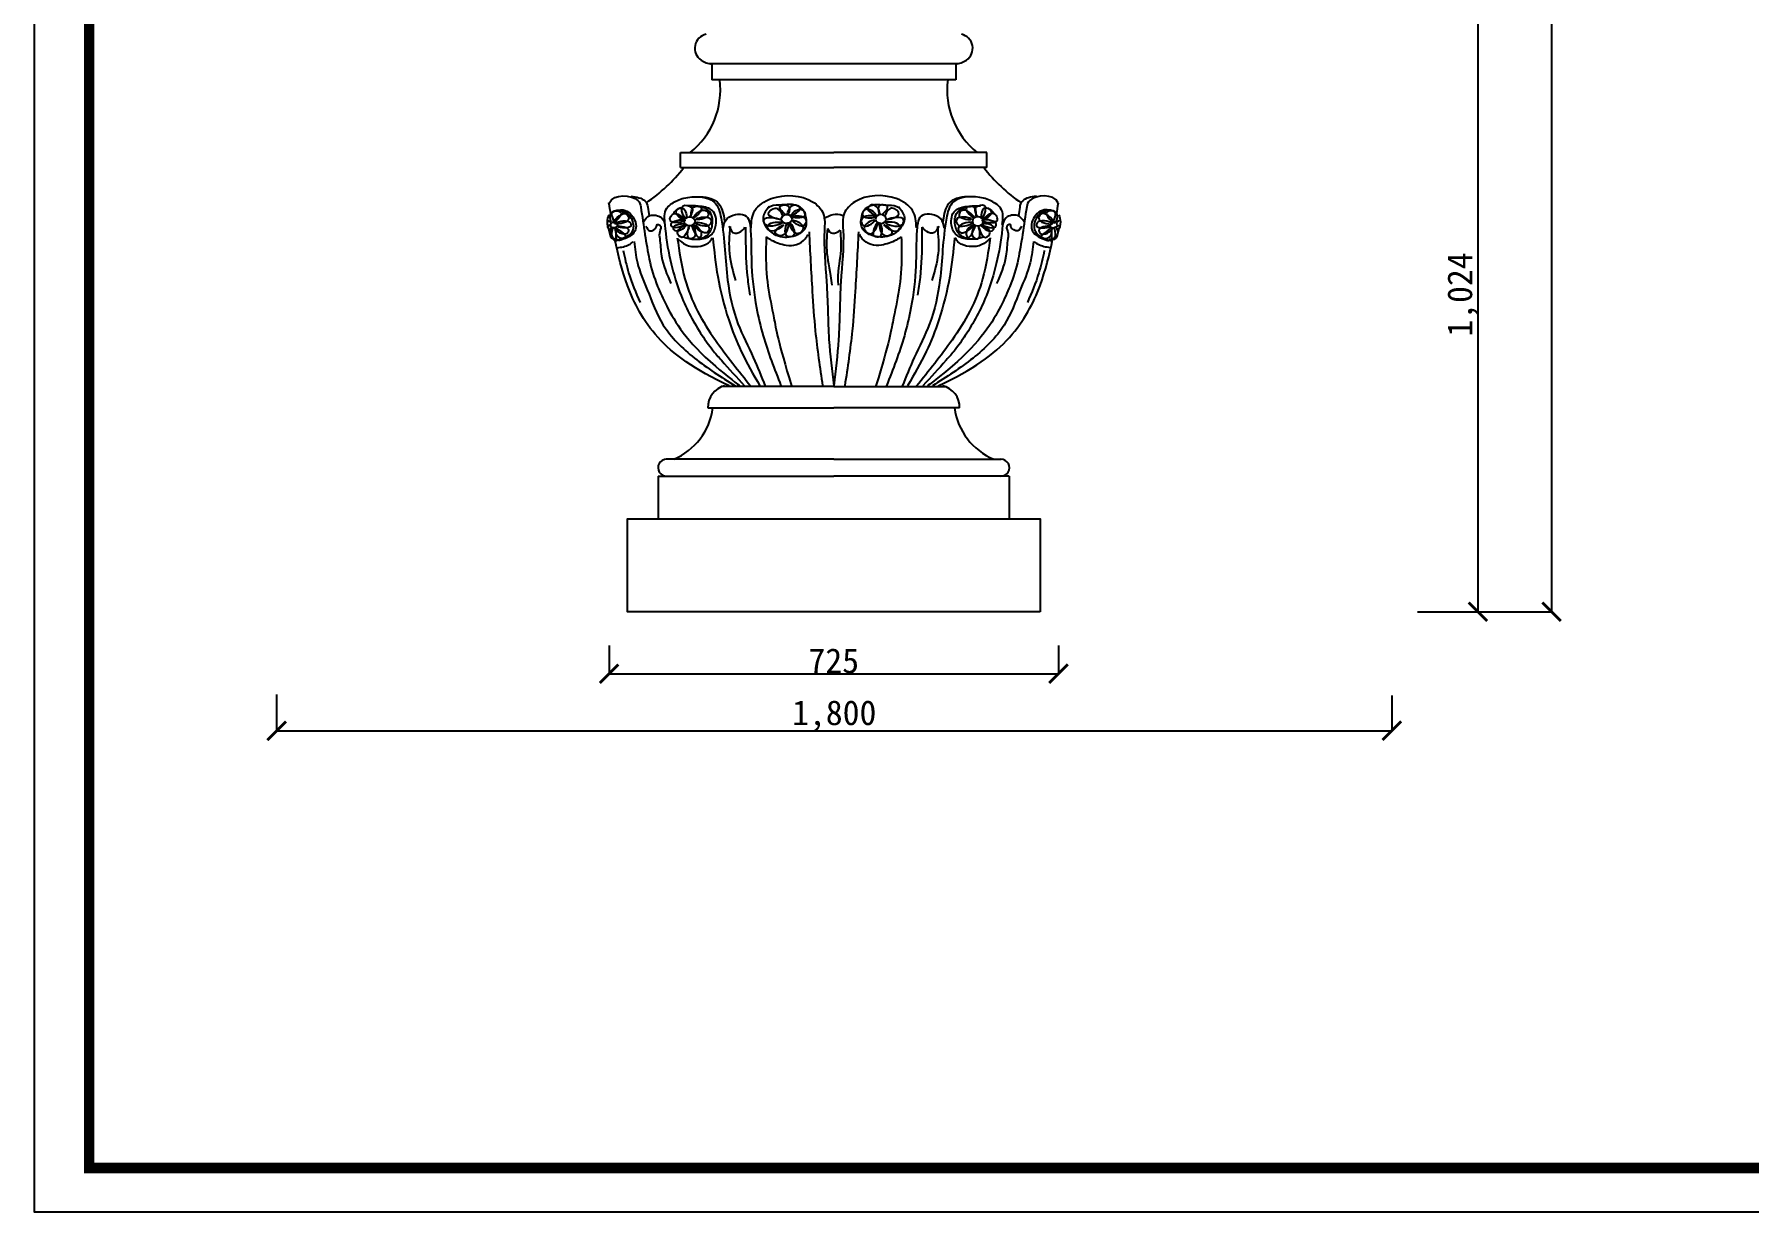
# Model space of a CAD drawing. Extents: x 3172 to 33391, y 13916 to 34175.
# Drawn here: x 14790 to 17557, y 26104 to 28004 of the extents above; entities that cross this region are included whole.
import ezdxf

# ---------------------------------------------------------------- set-up
doc = ezdxf.new("R2010")
doc.units = 0
doc.layers.get('0').update_dxf_attribs({"linetype": 'CONTINUOUS'})
doc.layers.get('DEFPOINTS').update_dxf_attribs({"linetype": 'CONTINUOUS'})
doc.dimstyles.new('ISO-25', dxfattribs={"dimtxt": 2.5, "dimasz": 2.5, "dimexe": 1.25, "dimexo": 0.625, "dimtad": 1, "dimdec": 4, "dimdsep": 46, "dimlunit": 6, "dimtxsty": 'Standard', "dimcen": 2.5, "dimadec": 0, "dimazin": 0, "dimtfac": 1, "dimtdec": 4, "dimtmove": 0, "dimatfit": 3, "dimfxl": 1, "dimtolj": 1, "dimtzin": 0, "dimarcsym": 0})

# ---------------------------------------------------------------- blocks, each defined once
blk = doc.blocks.new('_ARCHTICK')
at = {"color": 0, "linetype": 'ByBlock', "const_width": 0.15}
blk.add_lwpolyline([(-0.5, -0.5), (0.5, 0.5)], dxfattribs=at)
blk = doc.blocks.new('*D163')
at = {"color": 0, "lineweight": -2}
for p, q in [((15180.9, 26938.6), (15180.9, 26878.8)), ((16980.7, 26937), (16980.7, 26878.8)), ((15180.9, 26880), (16980.7, 26880))]:
    blk.add_line(p, q, dxfattribs=at)
at = {"layer": 'DEFPOINTS', "color": 0}
for p in [(15180.9, 26939.3), (16980.7, 26937.7), (16980.7, 26880)]:
    blk.add_point(p, dxfattribs=at)
at = {"color": 0, "lineweight": -2, "xscale": 30, "yscale": 30, "zscale": 30, "rotation": 180}
blk.add_blockref('_ARCHTICK', (15180.9, 26880), dxfattribs=at)
at = {"color": 0, "lineweight": -2, "xscale": 30, "yscale": 30, "zscale": 30}
blk.add_blockref('_ARCHTICK', (16980.7, 26880), dxfattribs=at)
at = {"color": 0, "insert": (16080.8, 26904), "char_height": 40, "attachment_point": 5}
blk.add_mtext('\\A1;1,800', dxfattribs=at)
blk = doc.blocks.new('*D164')
at = {"color": 0, "lineweight": -2}
for p, q in [((17131.8, 29772.4), (17239.6, 29772.4)), ((17238.4, 29772.4), (17238.4, 27072)), ((17120.9, 27072), (17239.6, 27072))]:
    blk.add_line(p, q, dxfattribs=at)
at = {"layer": 'DEFPOINTS', "color": 0}
for p in [(17131.1, 29772.4), (17120.3, 27072), (17238.4, 27072)]:
    blk.add_point(p, dxfattribs=at)
at = {"color": 0, "lineweight": -2, "xscale": 30, "yscale": 30, "zscale": 30}
for p, rotation in [((17238.4, 29772.4), 90), ((17238.4, 27072), 270)]:
    blk.add_blockref('_ARCHTICK', p, dxfattribs=dict(at, rotation=rotation))
at = {"color": 0, "insert": (17214.4, 28422.2), "char_height": 40, "attachment_point": 5, "rotation": 90}
blk.add_mtext('\\A1;2,700', dxfattribs=at)
blk = doc.blocks.new('*D177')
at = {"color": 0, "lineweight": -2}
for p, q in [((17022.2, 28095.7), (17120.7, 28095.7)), ((17119.5, 28095.7), (17119.5, 27072)), ((17022.2, 27072), (17120.7, 27072))]:
    blk.add_line(p, q, dxfattribs=at)
at = {"layer": 'DEFPOINTS', "color": 0}
for p in [(17021.6, 28095.7), (17021.6, 27072), (17119.5, 27072)]:
    blk.add_point(p, dxfattribs=at)
at = {"color": 0, "lineweight": -2, "xscale": 30, "yscale": 30, "zscale": 30}
for p, rotation in [((17119.5, 28095.7), 90), ((17119.5, 27072), 270)]:
    blk.add_blockref('_ARCHTICK', p, dxfattribs=dict(at, rotation=rotation))
at = {"color": 0, "insert": (17095.5, 27583.9), "char_height": 40, "attachment_point": 5, "rotation": 90}
blk.add_mtext('\\A1;1,024', dxfattribs=at)
blk = doc.blocks.new('*D178')
at = {"color": 0, "lineweight": -2}
for p, q in [((15717.3, 27017.7), (15717.3, 26970.9)), ((16442.7, 27017.7), (16442.7, 26970.9)), ((15717.3, 26972.1), (16442.7, 26972.1))]:
    blk.add_line(p, q, dxfattribs=at)
at = {"layer": 'DEFPOINTS', "color": 0}
for p in [(15717.3, 27018.3), (16442.7, 27018.3), (16442.7, 26972.1)]:
    blk.add_point(p, dxfattribs=at)
at = {"color": 0, "lineweight": -2, "xscale": 30, "yscale": 30, "zscale": 30, "rotation": 180}
blk.add_blockref('_ARCHTICK', (15717.3, 26972.1), dxfattribs=at)
at = {"color": 0, "lineweight": -2, "xscale": 30, "yscale": 30, "zscale": 30}
blk.add_blockref('_ARCHTICK', (16442.7, 26972.1), dxfattribs=at)
at = {"color": 0, "insert": (16080, 26992.7), "char_height": 40, "attachment_point": 5}
blk.add_mtext('\\A1;725', dxfattribs=at)

msp = doc.modelspace()

# ---------------------------------------------------------------- linework, layer by layer
at = {"color": 7}
for p, q in [((16280.64578, 27956.20116), (15879.32181, 27956.20116)), ((15882.98055, 27955.36588), (15882.98055, 27930.37768)), ((16276.98704, 27955.36588), (16276.98704, 27930.37768)), ((16276.98704, 27930.37768), (15882.98055, 27930.37768)), ((15832.69466, 27788.67548), (15832.69466, 27812.79123)), ((15832.69466, 27812.79123), (16079.98379, 27812.79123)), ((16327.27293, 27812.79123), (16079.98379, 27812.79123)), ((16327.27293, 27788.67548), (16327.27293, 27812.79123)), ((15832.69466, 27788.67548), (16079.98379, 27788.67548)), ((16327.27293, 27788.67548), (16079.98379, 27788.67548)), ((16079.98379, 27435.60193), (15898.12854, 27435.60193)), ((16079.98379, 27435.60193), (16261.83905, 27435.60193)), ((15876.93058, 27400.84064), (16079.98379, 27400.84064)), ((16283.03701, 27400.84064), (16079.98379, 27400.84064)), ((16079.98379, 27318.10071), (15809.70634, 27318.10071)), ((16079.98379, 27318.10071), (16350.26125, 27318.10071)), ((15796.89427, 27290.83036), (16079.98379, 27290.83036)), ((15796.89427, 27290.83036), (15796.89427, 27221.95762)), ((16363.07332, 27290.83036), (16079.98379, 27290.83036)), ((16363.07332, 27290.83036), (16363.07332, 27221.95762))]:
    msp.add_line(p, q, dxfattribs=at)
for points in [[(20323.44084, 26104.02731), (20323.44084, 30237.26676), (14789.79206, 30237.26676), (14789.79206, 26104.02731)], [(16413.07332, 27071.95762), (15746.89427, 27071.95762), (15746.89427, 27221.95762), (16413.07332, 27221.95762)]]:
    msp.add_lwpolyline(points, close=True)
at = {"const_width": 16.92794}
msp.add_lwpolyline([(20252.90775, 26174.5604), (20252.90775, 30166.73367), (14878.28579, 30166.73367), (14878.28579, 26174.5604)], close=True, dxfattribs=at)
at = {"color": 7}
for centre, radius, start, end in [((15878.74053, 27981.24053), 23.01729, 101.9801375, 236.13875289), ((16281.22706, 27981.24053), 23.01729, 303.86124711, 78.0198625), ((15891.86079, 28002.69428), 48.1543, 237.39859738, 259.37313466), ((16268.1068, 28002.69428), 48.1543, 280.62686534, 302.60140262), ((15766.8615, 27914.31682), 130.15601, 308.73667577, 7.08819354), ((16393.10608, 27914.31682), 130.15601, 172.91180646, 231.26332423), ((15622.26987, 27957.23951), 273.76344, 304.56033902, 321.99510604), ((16537.69771, 27957.23951), 273.76344, 218.00489396, 235.43966098), ((15911.90835, 27402.39014), 35.01208, 102.46409111, 182.53651962), ((16248.05924, 27402.39014), 35.01208, 357.46348038, 77.53590889), ((15780.86746, 27414.92051), 105.10858, 292.90657268, 352.30177424), ((16379.10013, 27414.92051), 105.10858, 187.69822576, 247.09342732), ((15810.03454, 27304.45737), 13.64729, 88.62196408, 273.12424578), ((16349.93305, 27304.45737), 13.64729, 266.87575422, 91.37803592)]:
    msp.add_arc(centre, radius, start, end, dxfattribs=at)
for centre, major_axis in [((15847.37651, 27701.88233), (-8.8635, 0)), ((16003.96403, 27705.55711), (8.68679, 0))]:
    msp.add_ellipse(centre, major_axis=major_axis, ratio=0.8333333333, dxfattribs=at)
at = {"color": 7, "extrusion": (0, 0, -1)}
for centre, major_axis in [((16156.00356, 27705.55711), (-8.68679, 0)), ((16312.59108, 27701.88233), (8.8635, 0))]:
    msp.add_ellipse(centre, major_axis=major_axis, ratio=0.8333333333, dxfattribs=at)
at = {"color": 7}
for points in [[(15720.23643, 27713.72949), (15719.394, 27719.08578), (15718.43635, 27725.06668), (15717.28744, 27731.98723)], [(15848.35616, 27726.87082), (15848.30999, 27726.85646), (15848.26383, 27726.8421), (15848.21766, 27726.82773)], [(16311.61143, 27726.87082), (16311.6576, 27726.85646), (16311.70376, 27726.8421), (16311.74993, 27726.82773)], [(16439.73116, 27713.72949), (16440.57359, 27719.08578), (16441.53124, 27725.06668), (16442.68014, 27731.98723)], [(15714.76036, 27704.1557), (15716.44501, 27702.9863), (15718.12965, 27701.81689), (15719.8143, 27700.64748)], [(15820.8173, 27701.38093), (15820.8949, 27701.03529), (15820.97791, 27700.68939), (15821.06604, 27700.34356)], [(16339.15029, 27701.38093), (16339.07268, 27701.03529), (16338.98967, 27700.68939), (16338.90155, 27700.34356)], [(16445.20723, 27704.1557), (16443.52258, 27702.9863), (16441.83793, 27701.81689), (16440.15329, 27700.64748)], [(15827.54703, 27686.03618), (15827.76855, 27685.72025), (15827.99496, 27685.40882), (15828.22647, 27685.10207)], [(16332.42055, 27686.03618), (16332.19904, 27685.72025), (16331.97263, 27685.40882), (16331.74112, 27685.10207)]]:
    msp.add_open_spline(points, degree=3, dxfattribs=at)
for points, knots in [([(15717.56823, 27731.51946), (15724.73206, 27747.97891), (15765.73323, 27742.30488), (15772.79193, 27699.67746), (15779.85061, 27644.55581), (15792.20333, 27603.39831), (15815.14406, 27554.15629), (15849.23879, 27496.27376), (15928.42725, 27436.69584), (15928.42725, 27436.69584)], [1.7518315899, 1.7518315899, 1.7518315899, 1.7518315899, 19.1866039504, 25.9327343281, 78.4903487777, 113.234634611, 135.9333293283, 185.545253124, 204.365805016, 204.365805016, 204.365805016, 204.365805016]), ([(15752.94317, 27742.35902), (15761.81156, 27742.01627), (15777.91539, 27736.6844), (15780.03577, 27723.8795), (15781.34235, 27715.49221), (15782.04545, 27710.90022)], [11.0278390588, 11.0278390588, 11.0278390588, 11.0278390588, 19.1866039504, 25.9327343281, 34.0794118673, 34.0794118673, 34.0794118673, 34.0794118673]), ([(15808.08536, 27696.73764), (15806.75726, 27706.27388), (15804.93445, 27719.36231), (15820.99756, 27732.96962), (15844.74758, 27743.97271), (15890.66454, 27742.02269), (15904.47052, 27680.5018), (15904.55384, 27617.17422), (15920.83713, 27539.93976), (15949.79006, 27485.34358), (15963.18505, 27451.45422), (15969.29872, 27435.9866)], [0, 0, 0, 0, 26.5501855473, 36.4399548738, 54.864158406, 95.7297579522, 123.861846031, 224.2044707321, 296.1299961848, 354.283010811, 403.1105977123, 403.1105977123, 403.1105977123, 403.1105977123]), ([(15850.02353, 27710.7018), (15849.96444, 27717.72842), (15849.8749, 27728.37563), (15875.6462, 27724.25935), (15840.78878, 27695.22347), (15869.50148, 27728.98256), (15884.6586, 27705.89029), (15841.45501, 27703.02013), (15885.27893, 27714.29835), (15881.145, 27687.6743), (15841.14014, 27703.83082), (15883.75448, 27698.65054), (15874.21013, 27674.47577), (15842.93629, 27704.55667), (15869.59264, 27687.9446), (15861.54339, 27666.58298), (15844.13125, 27711.21509), (15863.07895, 27677.85909), (15838.99253, 27669.54416), (15851.42795, 27712.89156), (15840.19722, 27668.00987), (15820.85424, 27686.42653), (15854.95171, 27704.92151), (15825.89726, 27679.80375), (15817.71451, 27697.28254), (15856.80236, 27701.13623), (15818.57029, 27686.65463), (15816.04082, 27705.11065), (15859.41557, 27705.31634), (15807.48805, 27694.51688), (15822.67638, 27722.76865), (15848.02638, 27695.96683), (15816.3892, 27717.16028), (15841.68849, 27729.07019), (15844.63389, 27692.02409), (15827.23734, 27732.21101), (15857.07438, 27724.90297), (15850.98269, 27714.59757), (15847.37651, 27708.49693)], [0, 0, 0, 0, 16.2696411947, 24.6528665578, 43.8206005657, 63.1172465428, 73.9698105031, 90.9443847654, 109.3850580318, 121.2359360279, 139.4252980942, 158.2709894001, 168.2678400865, 189.2940879776, 203.885295204, 212.9764249532, 234.3426561889, 252.950458457, 260.1916143347, 280.7834962873, 301.4950116757, 310.908668523, 328.0699331832, 345.6067926762, 351.8865927657, 368.161988425, 386.3513504914, 392.2767908785, 411.1803460117, 431.0465105081, 444.1949487997, 459.3504725335, 476.1128256623, 486.3265175776, 503.0865849903, 523.2680718676, 534.5155223401, 550.8343202484, 550.8343202484, 550.8343202484, 550.8343202484]), ([(15835.17759, 27724.48066), (15830.13338, 27722.66873), (15824.14585, 27719.78057), (15821.51718, 27714.98269), (15821.03577, 27713.65987)], [3.3208095703, 3.3208095703, 3.3208095703, 3.3208095703, 10.4372828362, 12.8894569072, 12.8894569072, 12.8894569072, 12.8894569072]), ([(15837.71014, 27677.06681), (15842.88069, 27674.424), (15856.85669, 27671.48796), (15878.48892, 27677.78866), (15886.05031, 27697.813), (15883.53165, 27720.59495), (15860.47773, 27726.78625), (15848.61224, 27726.84494), (15843.37882, 27726.87082)], [35.0248482764, 35.0248482764, 35.0248482764, 35.0248482764, 43.5474525248, 53.6357851291, 63.3417901154, 76.7168923957, 86.0491289098, 93.413263211, 93.413263211, 93.413263211, 93.413263211]), ([(15857.74892, 27673.31104), (15859.02145, 27673.22239), (15867.92922, 27673.00628), (15884.3486, 27677.78866), (15891.90998, 27697.813), (15889.39133, 27720.59495), (15866.33741, 27726.78625), (15854.47192, 27726.84494), (15849.2385, 27726.87082)], [41.8485568896, 41.8485568896, 41.8485568896, 41.8485568896, 43.5474525248, 53.6357851291, 63.3417901154, 76.7168923957, 86.0491289098, 93.413263211, 93.413263211, 93.413263211, 93.413263211]), ([(15859.95852, 27741.7253), (15872.15742, 27742.11831), (15896.75774, 27737.24076), (15901.77767, 27714.87144), (15903.81475, 27702.98882), (15904.14103, 27700.987)], [37.7926432331, 37.7926432331, 37.7926432331, 37.7926432331, 53.1831988623, 68.8121366839, 71.9998817378, 71.9998817378, 71.9998817378, 71.9998817378]), ([(15946.61217, 27691.59295), (15947.17031, 27701.46618), (15948.30203, 27721.48577), (15986.95324, 27747.19747), (16038.8369, 27744.29546), (16067.23408, 27714.3614), (16062.19235, 27668.00007), (16070.50939, 27601.44146), (16070.20796, 27517.10792), (16076.97659, 27461.47995), (16079.99225, 27436.69584)], [0, 0, 0, 0, 28.3986198109, 57.5828930042, 113.316356342, 137.2171026454, 163.7163316436, 247.5554084775, 340.5764144951, 415.3220097975, 415.3220097975, 415.3220097975, 415.3220097975]), ([(15975.72927, 27726.13586), (15971.24399, 27720.43011), (15961.48943, 27708.02129), (15972.3657, 27687.75239), (15992.56861, 27675.54427), (16016.33383, 27676.28062), (16037.30039, 27689.28701), (16036.20813, 27707.83107), (16030.48176, 27723.73516), (16013.34474, 27730.8461), (15996.2249, 27727.62546), (15981.33154, 27728.41175), (15974.79911, 27724.28154), (15973.08225, 27723.19603)], [0, 0, 0, 0, 19.4048676335, 42.2015992127, 57.4995253955, 80.3050728012, 96.4950555899, 117.1262810882, 130.6391360642, 144.7811531821, 159.5051270924, 174.3750976483, 179.6765598376, 179.6765598376, 179.6765598376, 179.6765598376]), ([(16002.19935, 27712.17171), (15996.27824, 27718.09649), (15987.86719, 27726.51275), (16001.91775, 27729.23545), (16011.25841, 27724.8912), (16003.56747, 27705.33291), (16007.27364, 27725.21463), (16018.07346, 27730.43179), (16031.37393, 27721.14006), (16000.9286, 27704.07979), (16027.51525, 27729.85444), (16040.83149, 27704.64485), (15997.10564, 27709.20309), (16039.70593, 27714.04514), (16033.27319, 27685.95834), (16001.09474, 27710.46444), (16039.60179, 27695.67948), (16017.31609, 27672.33591), (16001.76937, 27714.77951), (16024.08276, 27677.52274), (15996.09613, 27675.40331), (16009.30751, 27717.77207), (16005.48853, 27672.99908), (15976.14672, 27683.92135), (16012.99706, 27705.51244), (15977.81692, 27678.1102), (15968.76204, 27701.28983), (16015.27261, 27702.32966), (15967.59969, 27688.27957), (15965.04646, 27714.11899), (16011.47043, 27700.11928), (15964.45831, 27710.80042), (15989.00426, 27729.01449), (15994.6545, 27717.2342), (15997.78767, 27710.7018)], [0, 0, 0, 0, 16.1200262624, 22.898824692, 28.2002868813, 40.7807695508, 52.1906876218, 61.4027662564, 68.6800682829, 84.2742601429, 100.0073787313, 112.1740224575, 129.1492321606, 146.1244431208, 159.536289399, 176.0575737189, 193.4081073417, 207.0811839194, 226.5005511753, 247.546874202, 254.9363124427, 276.9849661003, 298.8378515572, 309.3646562102, 326.0304794351, 346.0977185452, 355.3946593501, 374.2981893258, 396.5516236976, 406.1343053406, 426.7745615585, 444.5566806014, 457.5619978434, 473.7506074826, 473.7506074826, 473.7506074826, 473.7506074826]), ([(16213.35541, 27691.59295), (16212.79727, 27701.46618), (16211.66555, 27721.48577), (16173.01435, 27747.19747), (16121.13069, 27744.29546), (16092.7335, 27714.3614), (16097.77524, 27668.00007), (16089.45819, 27601.44146), (16089.75963, 27517.10792), (16082.99099, 27461.47995), (16079.97534, 27436.69584)], [0, 0, 0, 0, 28.3986198109, 57.5828930042, 113.316356342, 137.2171026454, 163.7163316436, 247.5554084775, 340.5764144951, 415.3220097975, 415.3220097975, 415.3220097975, 415.3220097975]), ([(16157.76824, 27712.17171), (16163.68935, 27718.09649), (16172.1004, 27726.51275), (16158.04984, 27729.23545), (16148.70918, 27724.8912), (16156.40012, 27705.33291), (16152.69395, 27725.21463), (16141.89412, 27730.43179), (16128.59366, 27721.14006), (16159.03899, 27704.07979), (16132.45234, 27729.85444), (16119.13609, 27704.64485), (16162.86195, 27709.20309), (16120.26166, 27714.04514), (16126.6944, 27685.95834), (16158.87285, 27710.46444), (16120.36579, 27695.67948), (16142.6515, 27672.33591), (16158.19822, 27714.77951), (16135.88482, 27677.52274), (16163.87145, 27675.40331), (16150.66008, 27717.77207), (16154.47906, 27672.99908), (16183.82087, 27683.92135), (16146.97052, 27705.51244), (16182.15066, 27678.1102), (16191.20555, 27701.28983), (16144.69498, 27702.32966), (16192.3679, 27688.27957), (16194.92113, 27714.11899), (16148.49715, 27700.11928), (16195.50928, 27710.80042), (16170.96333, 27729.01449), (16165.31309, 27717.2342), (16162.17992, 27710.7018)], [0, 0, 0, 0, 16.1200262624, 22.898824692, 28.2002868813, 40.7807695508, 52.1906876218, 61.4027662564, 68.6800682829, 84.2742601429, 100.0073787313, 112.1740224575, 129.1492321606, 146.1244431208, 159.536289399, 176.0575737189, 193.4081073417, 207.0811839194, 226.5005511753, 247.546874202, 254.9363124427, 276.9849661003, 298.8378515572, 309.3646562102, 326.0304794351, 346.0977185452, 355.3946593501, 374.2981893258, 396.5516236976, 406.1343053406, 426.7745615585, 444.5566806014, 457.5619978434, 473.7506074826, 473.7506074826, 473.7506074826, 473.7506074826]), ([(16184.23832, 27726.13586), (16188.7236, 27720.43011), (16198.47816, 27708.02129), (16187.60189, 27687.75239), (16167.39897, 27675.54427), (16143.63376, 27676.28062), (16122.6672, 27689.28701), (16123.75945, 27707.83107), (16129.48583, 27723.73516), (16146.62285, 27730.8461), (16163.74269, 27727.62546), (16178.63605, 27728.41175), (16185.16848, 27724.28154), (16186.88534, 27723.19603)], [0, 0, 0, 0, 19.4048676335, 42.2015992127, 57.4995253955, 80.3050728012, 96.4950555899, 117.1262810882, 130.6391360642, 144.7811531821, 159.5051270924, 174.3750976483, 179.6765598376, 179.6765598376, 179.6765598376, 179.6765598376]), ([(16351.88223, 27696.73764), (16353.21033, 27706.27388), (16355.03314, 27719.36231), (16338.97003, 27732.96962), (16315.22001, 27743.97271), (16269.30305, 27742.02269), (16255.49707, 27680.5018), (16255.41375, 27617.17422), (16239.13046, 27539.93976), (16210.17753, 27485.34358), (16196.78254, 27451.45422), (16190.66886, 27435.9866)], [0, 0, 0, 0, 26.5501855473, 36.4399548738, 54.864158406, 95.7297579522, 123.861846031, 224.2044707321, 296.1299961848, 354.283010811, 403.1105977123, 403.1105977123, 403.1105977123, 403.1105977123]), ([(16442.39936, 27731.51946), (16435.23553, 27747.97891), (16394.23436, 27742.30488), (16387.17566, 27699.67746), (16380.11698, 27644.55581), (16367.76426, 27603.39831), (16344.82352, 27554.15629), (16310.72879, 27496.27376), (16231.54034, 27436.69584), (16231.54034, 27436.69584)], [1.7518315899, 1.7518315899, 1.7518315899, 1.7518315899, 19.1866039504, 25.9327343281, 78.4903487777, 113.234634611, 135.9333293283, 185.545253124, 204.365805016, 204.365805016, 204.365805016, 204.365805016]), ([(16300.00907, 27741.7253), (16287.81017, 27742.11831), (16263.20985, 27737.24076), (16258.18992, 27714.87144), (16256.15283, 27702.98882), (16255.82656, 27700.987)], [37.7926432331, 37.7926432331, 37.7926432331, 37.7926432331, 53.1831988623, 68.8121366839, 71.9998817378, 71.9998817378, 71.9998817378, 71.9998817378]), ([(16302.21867, 27673.31104), (16300.94614, 27673.22239), (16292.03836, 27673.00628), (16275.61898, 27677.78866), (16268.0576, 27697.813), (16270.57626, 27720.59495), (16293.63018, 27726.78625), (16305.49567, 27726.84494), (16310.72909, 27726.87082)], [41.8485568896, 41.8485568896, 41.8485568896, 41.8485568896, 43.5474525248, 53.6357851291, 63.3417901154, 76.7168923957, 86.0491289098, 93.413263211, 93.413263211, 93.413263211, 93.413263211]), ([(16322.25745, 27677.06681), (16317.08689, 27674.424), (16303.11089, 27671.48796), (16281.47866, 27677.78866), (16273.91728, 27697.813), (16276.43593, 27720.59495), (16299.48986, 27726.78625), (16311.35535, 27726.84494), (16316.58877, 27726.87082)], [35.0248482764, 35.0248482764, 35.0248482764, 35.0248482764, 43.5474525248, 53.6357851291, 63.3417901154, 76.7168923957, 86.0491289098, 93.413263211, 93.413263211, 93.413263211, 93.413263211]), ([(16309.94406, 27710.7018), (16310.00315, 27717.72842), (16310.09269, 27728.37563), (16284.32138, 27724.25935), (16319.17881, 27695.22347), (16290.46611, 27728.98256), (16275.30899, 27705.89029), (16318.51258, 27703.02013), (16274.68866, 27714.29835), (16278.82259, 27687.6743), (16318.82745, 27703.83082), (16276.21311, 27698.65054), (16285.75746, 27674.47577), (16317.0313, 27704.55667), (16290.37495, 27687.9446), (16298.4242, 27666.58298), (16315.83634, 27711.21509), (16296.88864, 27677.85909), (16320.97506, 27669.54416), (16308.53963, 27712.89156), (16319.77036, 27668.00987), (16339.11335, 27686.42653), (16305.01588, 27704.92151), (16334.07032, 27679.80375), (16342.25308, 27697.28254), (16303.16523, 27701.13623), (16341.3973, 27686.65463), (16343.92676, 27705.11065), (16300.55202, 27705.31634), (16352.47953, 27694.51688), (16337.29121, 27722.76865), (16311.94121, 27695.96683), (16343.57838, 27717.16028), (16318.2791, 27729.07019), (16315.33369, 27692.02409), (16332.73025, 27732.21101), (16302.8932, 27724.90297), (16308.98489, 27714.59757), (16312.59108, 27708.49693)], [0, 0, 0, 0, 16.2696411947, 24.6528665578, 43.8206005657, 63.1172465428, 73.9698105031, 90.9443847654, 109.3850580318, 121.2359360279, 139.4252980942, 158.2709894001, 168.2678400865, 189.2940879776, 203.885295204, 212.9764249532, 234.3426561889, 252.950458457, 260.1916143347, 280.7834962873, 301.4950116757, 310.908668523, 328.0699331832, 345.6067926762, 351.8865927657, 368.161988425, 386.3513504914, 392.2767908785, 411.1803460117, 431.0465105081, 444.1949487997, 459.3504725335, 476.1128256623, 486.3265175776, 503.0865849903, 523.2680718676, 534.5155223401, 550.8343202484, 550.8343202484, 550.8343202484, 550.8343202484]), ([(16324.79, 27724.48066), (16329.83421, 27722.66873), (16335.82174, 27719.78057), (16338.45041, 27714.98269), (16338.93182, 27713.65987)], [3.3208095703, 3.3208095703, 3.3208095703, 3.3208095703, 10.4372828362, 12.8894569072, 12.8894569072, 12.8894569072, 12.8894569072]), ([(16407.02442, 27742.35902), (16398.15603, 27742.01627), (16382.05219, 27736.6844), (16379.93182, 27723.8795), (16378.62524, 27715.49221), (16377.92214, 27710.90022)], [11.0278390588, 11.0278390588, 11.0278390588, 11.0278390588, 19.1866039504, 25.9327343281, 34.0794118673, 34.0794118673, 34.0794118673, 34.0794118673]), ([(15716.80004, 27712.61427), (15715.56305, 27708.74838), (15712.6269, 27699.57223), (15717.90785, 27687.29308), (15720.41532, 27671.29039), (15729.39648, 27672.34081), (15732.21385, 27672.67032)], [0, 0, 0, 0, 11.6115818037, 27.5614354542, 41.6124431505, 48.0349620661, 48.0349620661, 48.0349620661, 48.0349620661]), ([(15720.93745, 27700.88136), (15719.37542, 27705.66932), (15717.49969, 27711.41884), (15721.16656, 27716.01619), (15721.77981, 27716.78505)], [0, 0, 0, 0, 13.5830290673, 16.3108657024, 16.3108657024, 16.3108657024, 16.3108657024]), ([(15726.509, 27699.67746), (15722.686, 27708.36308), (15717.04483, 27721.17948), (15746.66576, 27717.24599), (15709.32477, 27685.4395), (15742.51622, 27724.19225), (15754.8086, 27699.2742), (15710.11651, 27694.41085), (15750.55819, 27708.2273), (15755.836, 27687.31493), (15712.82412, 27695.93847), (15754.22918, 27693.40087), (15742.57345, 27674.3153), (15711.19078, 27702.73251), (15758.59716, 27672.70939), (15726.33069, 27674.25681), (15729.12256, 27700.28086), (15728.59297, 27681.10568), (15728.27366, 27669.5443)], [0, 0, 0, 0, 19.1229878937, 28.2176706867, 48.0093241878, 70.41603932, 80.6533621095, 99.4990324512, 118.8410321201, 126.3362673813, 144.7182632368, 160.9936634853, 169.2114334295, 186.7482929224, 208.5801729041, 219.7068891311, 233.2590890161, 253.8378392049, 253.8378392049, 253.8378392049, 253.8378392049]), ([(15721.21824, 27700.17972), (15720.69589, 27699.21657), (15719.61108, 27697.21628), (15718.98759, 27692.88129), (15722.41847, 27692.00729), (15724.3069, 27691.52623)], [0, 0, 0, 0, 3.2577860299, 6.7658840841, 11.0608821502, 11.0608821502, 11.0608821502, 11.0608821502]), ([(15720.7341, 27715.84649), (15724.85135, 27717.94253), (15737.03186, 27724.14349), (15757.60276, 27706.86275), (15757.9161, 27680.11554), (15738.65152, 27673.63518), (15728.67511, 27670.27925)], [0, 0, 0, 0, 11.1986750514, 33.1302587342, 55.913878644, 80.3857267816, 80.3857267816, 80.3857267816, 80.3857267816]), ([(15721.61644, 27700.41243), (15723.82608, 27700.56937), (15728.99911, 27700.93679), (15732.87568, 27691.9507), (15726.87112, 27691.70127), (15724.26343, 27691.59295)], [0, 0, 0, 0, 5.1991559323, 12.1718634049, 17.5246137606, 17.5246137606, 17.5246137606, 17.5246137606]), ([(15735.1356, 27720.21317), (15735.8565, 27720.35633), (15744.6422, 27721.52222), (15761.81434, 27707.09663), (15762.12768, 27680.34942), (15742.8631, 27673.86906), (15732.88669, 27670.51313)], [5.1323236799, 5.1323236799, 5.1323236799, 5.1323236799, 6.2214861397, 18.4056992968, 31.0632659133, 44.6587371009, 44.6587371009, 44.6587371009, 44.6587371009]), ([(15737.50344, 27719.59163), (15738.18593, 27718.76472), (15739.47002, 27717.20891), (15739.46913, 27715.32762), (15739.46872, 27714.44624)], [0, 0, 0, 0, 2.9307448647, 5.514060255, 5.514060255, 5.514060255, 5.514060255]), ([(15772.79193, 27701.14738), (15775.67602, 27705.48578), (15781.93737, 27714.90439), (15806.92901, 27709.33473), (15808.59825, 27675.51602), (15816.57471, 27635.27835), (15833.65772, 27575.85533), (15858.64262, 27530.20336), (15882.48344, 27496.25265), (15905.81559, 27469.49319), (15923.49686, 27450.33875), (15936.09051, 27436.69584)], [0, 0, 0, 0, 13.5544418945, 29.4265798709, 47.8010962964, 104.9677239592, 158.0897373163, 228.416903503, 255.0779679282, 275.9410208601, 327.5842672664, 327.5842672664, 327.5842672664, 327.5842672664]), ([(15776.95554, 27694.33343), (15778.45523, 27690.95486), (15781.84099, 27683.32724), (15794.91142, 27689.91958), (15794.00027, 27697.86953), (15803.85046, 27695.03641), (15797.34659, 27684.57795), (15800.22467, 27668.78035), (15800.77816, 27639.48754), (15810.89853, 27615.95872), (15817.14705, 27601.43156)], [0, 0, 0, 0, 9.0543151156, 20.4414874409, 23.8923838915, 27.3447379113, 38.2251443551, 49.105550799, 77.6725703579, 123.7749703894, 123.7749703894, 123.7749703894, 123.7749703894]), ([(15901.61302, 27690.858), (15902.53036, 27696.48049), (15904.81515, 27710.48418), (15943.18629, 27718.82116), (15947.35014, 27673.17778), (15946.10777, 27628.19194), (15953.07761, 27569.14413), (15968.19433, 27504.74819), (15984.36226, 27463.46071), (15994.84322, 27436.69584)], [0, 0, 0, 0, 16.2696620497, 40.5221326708, 66.0887355253, 124.168832472, 192.1077962724, 237.800077435, 322.0100716731, 322.0100716731, 322.0100716731, 322.0100716731]), ([(16065.06856, 27706.08995), (16065.13627, 27706.15769), (16071.59513, 27712.50374), (16087.33105, 27715.92271), (16095.07687, 27711.36635), (16095.75831, 27710.86126)], [16.0094110507, 16.0094110507, 16.0094110507, 16.0094110507, 16.2696620497, 40.5221326708, 43.1122493457, 43.1122493457, 43.1122493457, 43.1122493457]), ([(16258.35457, 27690.858), (16257.43723, 27696.48049), (16255.15244, 27710.48418), (16216.7813, 27718.82116), (16212.61745, 27673.17778), (16213.85982, 27628.19194), (16206.88998, 27569.14413), (16191.77326, 27504.74819), (16175.60533, 27463.46071), (16165.12436, 27436.69584)], [0, 0, 0, 0, 16.2696620497, 40.5221326708, 66.0887355253, 124.168832472, 192.1077962724, 237.800077435, 322.0100716731, 322.0100716731, 322.0100716731, 322.0100716731]), ([(16387.17566, 27701.14738), (16384.29156, 27705.48578), (16378.03022, 27714.90439), (16353.03857, 27709.33473), (16351.36933, 27675.51602), (16343.39288, 27635.27835), (16326.30987, 27575.85533), (16301.32496, 27530.20336), (16277.48415, 27496.25265), (16254.152, 27469.49319), (16236.47072, 27450.33875), (16223.87708, 27436.69584)], [0, 0, 0, 0, 13.5544418945, 29.4265798709, 47.8010962964, 104.9677239592, 158.0897373163, 228.416903503, 255.0779679282, 275.9410208601, 327.5842672664, 327.5842672664, 327.5842672664, 327.5842672664]), ([(16383.01205, 27694.33343), (16381.51236, 27690.95486), (16378.12659, 27683.32724), (16365.05617, 27689.91958), (16365.96731, 27697.86953), (16356.11712, 27695.03641), (16362.62099, 27684.57795), (16359.74292, 27668.78035), (16359.18943, 27639.48754), (16349.06906, 27615.95872), (16342.82054, 27601.43156)], [0, 0, 0, 0, 9.0543151156, 20.4414874409, 23.8923838915, 27.3447379113, 38.2251443551, 49.105550799, 77.6725703579, 123.7749703894, 123.7749703894, 123.7749703894, 123.7749703894]), ([(16424.83198, 27720.21317), (16424.11109, 27720.35633), (16415.32539, 27721.52222), (16398.15325, 27707.09663), (16397.83991, 27680.34942), (16417.10449, 27673.86906), (16427.0809, 27670.51313)], [5.1323236799, 5.1323236799, 5.1323236799, 5.1323236799, 6.2214861397, 18.4056992968, 31.0632659133, 44.6587371009, 44.6587371009, 44.6587371009, 44.6587371009]), ([(16439.23349, 27715.84649), (16435.11624, 27717.94253), (16422.93572, 27724.14349), (16402.36483, 27706.86275), (16402.05149, 27680.11554), (16421.31607, 27673.63518), (16431.29247, 27670.27925)], [0, 0, 0, 0, 11.1986750514, 33.1302587342, 55.913878644, 80.3857267816, 80.3857267816, 80.3857267816, 80.3857267816]), ([(16433.45858, 27699.67746), (16437.28158, 27708.36308), (16442.92276, 27721.17948), (16413.30183, 27717.24599), (16450.64281, 27685.4395), (16417.45137, 27724.19225), (16405.15899, 27699.2742), (16449.85107, 27694.41085), (16409.4094, 27708.2273), (16404.13159, 27687.31493), (16447.14347, 27695.93847), (16405.73841, 27693.40087), (16417.39414, 27674.3153), (16448.77681, 27702.73251), (16401.37043, 27672.70939), (16433.6369, 27674.25681), (16430.84502, 27700.28086), (16431.37462, 27681.10568), (16431.69393, 27669.5443)], [0, 0, 0, 0, 19.1229878937, 28.2176706867, 48.0093241878, 70.41603932, 80.6533621095, 99.4990324512, 118.8410321201, 126.3362673813, 144.7182632368, 160.9936634853, 169.2114334295, 186.7482929224, 208.5801729041, 219.7068891311, 233.2590890161, 253.8378392049, 253.8378392049, 253.8378392049, 253.8378392049]), ([(16422.46415, 27719.59163), (16421.78165, 27718.76472), (16420.49756, 27717.20891), (16420.49845, 27715.32762), (16420.49887, 27714.44624)], [0, 0, 0, 0, 2.9307448647, 5.514060255, 5.514060255, 5.514060255, 5.514060255]), ([(16443.16755, 27712.61427), (16444.40454, 27708.74838), (16447.34068, 27699.57223), (16442.05974, 27687.29308), (16439.55227, 27671.29039), (16430.57111, 27672.34081), (16427.75373, 27672.67032)], [0, 0, 0, 0, 11.6115818037, 27.5614354542, 41.6124431505, 48.0349620661, 48.0349620661, 48.0349620661, 48.0349620661]), ([(16438.35115, 27700.41243), (16436.14151, 27700.56937), (16430.96848, 27700.93679), (16427.0919, 27691.9507), (16433.09647, 27691.70127), (16435.70415, 27691.59295)], [0, 0, 0, 0, 5.1991559323, 12.1718634049, 17.5246137606, 17.5246137606, 17.5246137606, 17.5246137606]), ([(16438.74935, 27700.17972), (16439.27169, 27699.21657), (16440.35651, 27697.21628), (16440.98, 27692.88129), (16437.54912, 27692.00729), (16435.66069, 27691.52623)], [0, 0, 0, 0, 3.2577860299, 6.7658840841, 11.0608821502, 11.0608821502, 11.0608821502, 11.0608821502]), ([(16439.03014, 27700.88136), (16440.59217, 27705.66932), (16442.4679, 27711.41884), (16438.80103, 27716.01619), (16438.18778, 27716.78505)], [0, 0, 0, 0, 13.5830290673, 16.3108657024, 16.3108657024, 16.3108657024, 16.3108657024]), ([(15718.69115, 27695.73597), (15716.92378, 27694.93914), (15713.51554, 27693.40253), (15716.25118, 27691.18874), (15717.56823, 27690.12294)], [0, 0, 0, 0, 3.9837021728, 7.682246131, 7.682246131, 7.682246131, 7.682246131]), ([(15721.21824, 27692.22787), (15720.1571, 27690.31856), (15718.61512, 27687.54406), (15718.45904, 27684.51802), (15718.41036, 27683.57438)], [0, 0, 0, 0, 6.2147149032, 9.0309060458, 9.0309060458, 9.0309060458, 9.0309060458]), ([(15731.04556, 27671.64655), (15728.3419, 27672.72485), (15719.80974, 27676.12776), (15722.148, 27684.58173), (15723.74532, 27690.35682)], [0, 0, 0, 0, 6.9440974672, 21.9140934373, 21.9140934373, 21.9140934373, 21.9140934373]), ([(15911.43069, 27436.58975), (15855.16026, 27462.22925), (15787.4078, 27512.03378), (15744.97776, 27594.78007), (15731.62555, 27647.88719), (15726.95105, 27672.79465)], [0, 0, 0, 0, 55.4021040918, 109.5988299499, 156.5381795969, 156.5381795969, 156.5381795969, 156.5381795969]), ([(15730.4398, 27659.25491), (15737.37989, 27660.26714), (15747.09105, 27661.68353), (15754.04362, 27667.22741), (15756.02753, 27668.80934)], [0, 0, 0, 0, 16.9745742622, 23.7522470904, 23.7522470904, 23.7522470904, 23.7522470904]), ([(15757.79221, 27669.5443), (15759.02652, 27657.93006), (15761.86778, 27631.19509), (15781.72317, 27586.90108), (15801.27267, 27530.60797), (15854.20728, 27478.64097), (15898.27137, 27450.87096), (15920.76376, 27436.69584)], [0, 0, 0, 0, 34.8234875847, 80.160687553, 141.198609259, 208.891510205, 279.4736080256, 279.4736080256, 279.4736080256, 279.4736080256]), ([(15827.49676, 27675.42394), (15830.68544, 27653.22826), (15836.487, 27612.84498), (15858.00012, 27557.11848), (15895.17689, 27499.47061), (15926.6048, 27460.45032), (15946.30849, 27435.9866)], [0, 0, 0, 0, 66.9421922567, 121.7960068589, 174.3754764431, 262.7404031713, 262.7404031713, 262.7404031713, 262.7404031713]), ([(15828.3791, 27673.95402), (15832.17186, 27670.32449), (15840.60006, 27662.25902), (15860.27019, 27660.06444), (15877.60459, 27664.93247), (15882.19005, 27672.49461), (15883.9663, 27675.42394)], [0, 0, 0, 0, 14.0446422867, 31.2096916954, 46.366883193, 55.9507562088, 55.9507562088, 55.9507562088, 55.9507562088]), ([(15884.84861, 27675.42394), (15887.01197, 27654.54693), (15891.63249, 27609.95754), (15907.39321, 27548.45364), (15930.23262, 27489.32144), (15950.21485, 27454.90111), (15960.78366, 27436.69584)], [0, 0, 0, 0, 62.8207347859, 134.1733349309, 188.1467556541, 248.7448477683, 248.7448477683, 248.7448477683, 248.7448477683]), ([(15912.60204, 27693.49648), (15911.36904, 27678.9252), (15908.88066, 27649.51818), (15917.36482, 27620.8941), (15921.64505, 27606.45335)], [0, 0, 0, 0, 43.5296828984, 87.8493587413, 87.8493587413, 87.8493587413, 87.8493587413]), ([(15910.59231, 27694.33343), (15913.20364, 27688.77897), (15917.85175, 27678.89221), (15932.26053, 27686.03771), (15935.56262, 27690.94437), (15936.71681, 27692.65941)], [0, 0, 0, 0, 14.4016981797, 25.6345848833, 31.6706549203, 31.6706549203, 31.6706549203, 31.6706549203]), ([(15937.72156, 27692.65941), (15937.71199, 27687.08064), (15937.66554, 27660.00723), (15938.51753, 27623.29835), (15943.28772, 27592.49424), (15944.75506, 27583.01865)], [0, 0, 0, 0, 16.7390198137, 81.2333308747, 109.8861149948, 109.8861149948, 109.8861149948, 109.8861149948]), ([(15971.12522, 27676.9666), (15970.77632, 27669.59617), (15969.81628, 27642.6084), (15972.39921, 27595.96796), (15983.94572, 27547.30178), (15989.98251, 27507.39547), (16011.87312, 27436.69584)], [10.994491426, 10.994491426, 10.994491426, 10.994491426, 23.2879190994, 55.9934512511, 88.5612922974, 122.5713204874, 122.5713204874, 122.5713204874, 122.5713204874]), ([(15971.12522, 27676.9666), (15973.73268, 27675.11097), (15983.1384, 27668.91844), (15999.71949, 27662.9728), (16020.95134, 27662.75899), (16032.99475, 27671.54657), (16037.03093, 27678.31463), (16038.37512, 27680.56863)], [4.8107789393, 4.8107789393, 4.8107789393, 4.8107789393, 9.5694695592, 21.4781195551, 29.2501369028, 37.6698723105, 41.8741090496, 41.8741090496, 41.8741090496, 41.8741090496]), ([(16040.1398, 27684.97836), (16041.76021, 27652.97484), (16044.45549, 27599.7424), (16050.02899, 27516.82016), (16057.6602, 27466.21227), (16062.111, 27436.69584)], [0, 0, 0, 0, 96.1031419278, 159.8513216088, 249.063662821, 249.063662821, 249.063662821, 249.063662821]), ([(16069.84871, 27690.67243), (16068.70589, 27677.04327), (16066.63717, 27648.60188), (16074.84974, 27620.8941), (16076.8189, 27598.71806)], [2.8122007649, 2.8122007649, 2.8122007649, 2.8122007649, 43.5296828984, 87.8493587413, 87.8493587413, 87.8493587413, 87.8493587413]), ([(16069.84871, 27690.67243), (16071.96328, 27686.5477), (16076.79775, 27679.61679), (16087.11354, 27684.73252), (16090.32408, 27687.77039), (16090.39336, 27687.83702)], [3.2114983966, 3.2114983966, 3.2114983966, 3.2114983966, 14.4016981797, 25.6345848833, 25.885705312, 25.885705312, 25.885705312, 25.885705312]), ([(16090.39336, 27687.83702), (16091.42741, 27675.15517), (16093.09736, 27647.68179), (16085.1575, 27620.8941), (16086.9384, 27598.71806)], [5.6360312391, 5.6360312391, 5.6360312391, 5.6360312391, 43.5296828984, 87.8493587413, 87.8493587413, 87.8493587413, 87.8493587413]), ([(16119.82779, 27684.97836), (16118.20737, 27652.97484), (16115.51209, 27599.7424), (16109.9386, 27516.82016), (16102.30739, 27466.21227), (16097.85658, 27436.69584)], [0, 0, 0, 0, 96.1031419278, 159.8513216088, 249.063662821, 249.063662821, 249.063662821, 249.063662821]), ([(16188.84237, 27676.9666), (16186.2349, 27675.11097), (16176.82919, 27668.91844), (16160.2481, 27662.9728), (16139.01624, 27662.75899), (16126.97284, 27671.54657), (16122.93666, 27678.31463), (16121.59247, 27680.56863)], [4.8107789393, 4.8107789393, 4.8107789393, 4.8107789393, 9.5694695592, 21.4781195551, 29.2501369028, 37.6698723105, 41.8741090496, 41.8741090496, 41.8741090496, 41.8741090496]), ([(16188.84237, 27676.9666), (16189.19127, 27669.59617), (16190.15131, 27642.6084), (16187.56838, 27595.96796), (16176.02187, 27547.30178), (16169.98507, 27507.39547), (16148.09447, 27436.69584)], [10.994491426, 10.994491426, 10.994491426, 10.994491426, 23.2879190994, 55.9934512511, 88.5612922974, 122.5713204874, 122.5713204874, 122.5713204874, 122.5713204874]), ([(16275.11897, 27675.42394), (16272.95562, 27654.54693), (16268.3351, 27609.95754), (16252.57438, 27548.45364), (16229.73497, 27489.32144), (16209.75274, 27454.90111), (16199.18393, 27436.69584)], [0, 0, 0, 0, 62.8207347859, 134.1733349309, 188.1467556541, 248.7448477683, 248.7448477683, 248.7448477683, 248.7448477683]), ([(16332.47083, 27675.42394), (16329.28214, 27653.22826), (16323.48059, 27612.84498), (16301.96747, 27557.11848), (16264.7907, 27499.47061), (16233.36279, 27460.45032), (16213.6591, 27435.9866)], [0, 0, 0, 0, 66.9421922567, 121.7960068589, 174.3754764431, 262.7404031713, 262.7404031713, 262.7404031713, 262.7404031713]), ([(16222.24603, 27692.65941), (16222.2556, 27687.08064), (16222.30205, 27660.00723), (16221.45006, 27623.29835), (16216.67987, 27592.49424), (16215.21252, 27583.01865)], [0, 0, 0, 0, 16.7390198137, 81.2333308747, 109.8861149948, 109.8861149948, 109.8861149948, 109.8861149948]), ([(16249.37528, 27694.33343), (16246.76394, 27688.77897), (16242.11584, 27678.89221), (16227.70706, 27686.03771), (16224.40497, 27690.94437), (16223.25078, 27692.65941)], [0, 0, 0, 0, 14.4016981797, 25.6345848833, 31.6706549203, 31.6706549203, 31.6706549203, 31.6706549203]), ([(16247.36554, 27693.49648), (16248.59855, 27678.9252), (16251.08693, 27649.51818), (16242.60276, 27620.8941), (16238.32254, 27606.45335)], [0, 0, 0, 0, 43.5296828984, 87.8493587413, 87.8493587413, 87.8493587413, 87.8493587413]), ([(16402.17538, 27669.5443), (16400.94107, 27657.93006), (16398.09981, 27631.19509), (16378.24441, 27586.90108), (16358.69491, 27530.60797), (16305.76031, 27478.64097), (16261.69622, 27450.87096), (16239.20383, 27436.69584)], [0, 0, 0, 0, 34.8234875847, 80.160687553, 141.198609259, 208.891510205, 279.4736080256, 279.4736080256, 279.4736080256, 279.4736080256]), ([(16248.53689, 27436.58975), (16304.80733, 27462.22925), (16372.55979, 27512.03378), (16414.98983, 27594.78007), (16428.34204, 27647.88719), (16433.01654, 27672.79465)], [0, 0, 0, 0, 55.4021040918, 109.5988299499, 156.5381795969, 156.5381795969, 156.5381795969, 156.5381795969]), ([(16331.58849, 27673.95402), (16327.79572, 27670.32449), (16319.36753, 27662.25902), (16299.6974, 27660.06444), (16282.363, 27664.93247), (16277.77754, 27672.49461), (16276.00129, 27675.42394)], [0, 0, 0, 0, 14.0446422867, 31.2096916954, 46.366883193, 55.9507562088, 55.9507562088, 55.9507562088, 55.9507562088]), ([(16429.52779, 27659.25491), (16422.5877, 27660.26714), (16412.87653, 27661.68353), (16405.92397, 27667.22741), (16403.94006, 27668.80934)], [0, 0, 0, 0, 16.9745742622, 23.7522470904, 23.7522470904, 23.7522470904, 23.7522470904]), ([(16428.92203, 27671.64655), (16431.62569, 27672.72485), (16440.15785, 27676.12776), (16437.81959, 27684.58173), (16436.22227, 27690.35682)], [0, 0, 0, 0, 6.9440974672, 21.9140934373, 21.9140934373, 21.9140934373, 21.9140934373]), ([(16438.74935, 27692.22787), (16439.81049, 27690.31856), (16441.35247, 27687.54406), (16441.50855, 27684.51802), (16441.55722, 27683.57438)], [0, 0, 0, 0, 6.2147149032, 9.0309060458, 9.0309060458, 9.0309060458, 9.0309060458]), ([(16441.27644, 27695.73597), (16443.04381, 27694.93914), (16446.45204, 27693.40253), (16443.7164, 27691.18874), (16442.39936, 27690.12294)], [0, 0, 0, 0, 3.9837021728, 7.682246131, 7.682246131, 7.682246131, 7.682246131]), ([(15740.14549, 27654.84519), (15742.75257, 27642.76775), (15748.92072, 27614.19348), (15760.69832, 27586.84779), (15767.49791, 27571.06026)], [0, 0, 0, 0, 36.7557766297, 86.9613067626, 86.9613067626, 86.9613067626, 86.9613067626]), ([(16419.82209, 27654.84519), (16417.21501, 27642.76775), (16411.04687, 27614.19348), (16399.26926, 27586.84779), (16392.46968, 27571.06026)], [0, 0, 0, 0, 36.7557766297, 86.9613067626, 86.9613067626, 86.9613067626, 86.9613067626])]:
    msp.add_open_spline(points, degree=3, knots=knots, dxfattribs=at)

# ---------------------------------------------------------------- dimensions: what is measured, and where the dimension line sits
for base, p1, p2, picture, middle in [((17238.37907, 27071.95762), (17131.14033, 29772.35391), (17120.27693, 27071.95762), '*D164', (17214.42074, 28422.15577)), ((17119.48288, 27071.95762), (17021.56826, 28095.74904), (17021.56826, 27071.95762), '*D177', (17095.52455, 27583.85333))]:
    dim = msp.add_linear_dim(base=base, p1=p1, p2=p2, angle=90, dimstyle='ISO-25', override={"dimtxt": 40, "dimasz": 30, "dimdec": 0, "dimblk1": 'ARCHTICK', "dimblk2": 'ARCHTICK', "dimsah": 1, "dimtdec": 0}, dxfattribs=at)
    dim.commit()
    dim.dimension.update_dxf_attribs({"geometry": picture, "text_midpoint": middle})
for base, p1, p2, picture, middle in [((16442.68014, 26972.11911), (15717.28744, 27018.30197), (16442.68014, 27018.30197), '*D178', (16079.98379, 26992.74411)), ((16980.72272, 26880.0457), (15180.92724, 26939.26917), (16980.72272, 26937.66143), '*D163', (16080.82498, 26904.00403))]:
    dim = msp.add_linear_dim(base=base, p1=p1, p2=p2, dimstyle='ISO-25', override={"dimtxt": 40, "dimasz": 30, "dimdec": 0, "dimblk1": 'ARCHTICK', "dimblk2": 'ARCHTICK', "dimsah": 1, "dimtdec": 0}, dxfattribs=at)
    dim.commit()
    dim.dimension.update_dxf_attribs({"geometry": picture, "text_midpoint": middle})

doc.saveas('drawing.dxf')
